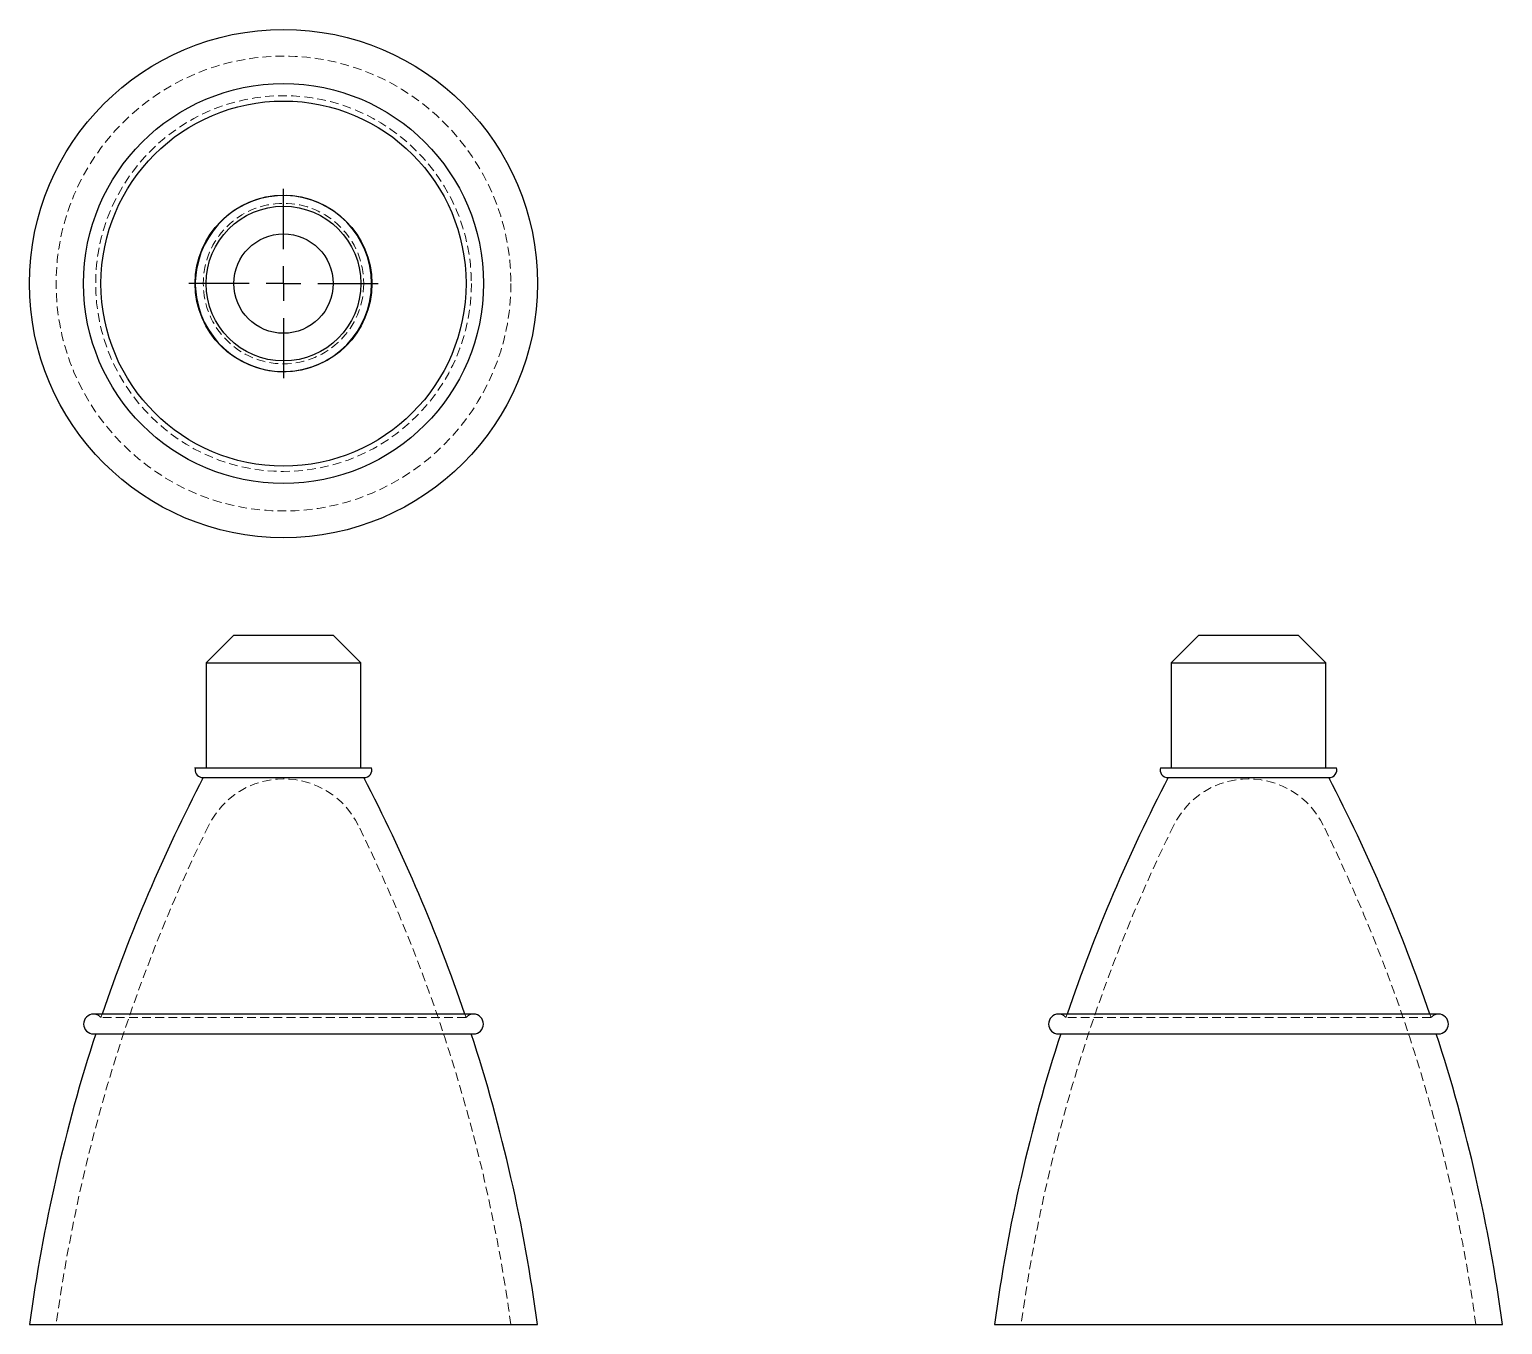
# Model space of a CAD drawing. Header units: millimetres. Extents: x 46 to 260, y 7 to 195.
import ezdxf

# ---------------------------------------------------------------- set-up
doc = ezdxf.new("R2010")
doc.units = ezdxf.units.MM
doc.linetypes.add('HIDDEN', pattern=[1.905, 1.27, -0.635])
doc.layers.add('10', color=7, linetype='Continuous')

# ---------------------------------------------------------------- blocks, each defined once
blk = doc.blocks.new('SW_CENTERMARKSYMBOL_0')
at = {"layer": '10', "color": 0}
for p, q in [((0, 5), (0, 13.72)), ((0, 0), (0, 2.5)), ((-5, 0), (-13.72, 0)), ((0, 0), (-2.5, 0)), ((0, 0), (0, -2.5)), ((0, 0), (2.5, 0)), ((5, 0), (13.72, 0)), ((0, -5), (0, -13.72))]:
    blk.add_line(p, q, dxfattribs=at)

msp = doc.modelspace()

# ---------------------------------------------------------------- linework, layer by layer
at = {"color": 7, "linetype": 'Continuous', "lineweight": 25}
for p, q in [((75.79, 107), (71.78, 102.99)), ((75.79, 107), (83, 107)), ((83, 107), (90.21, 107)), ((94.22, 102.99), (90.21, 107)), ((215.79, 107), (211.78, 102.99)), ((215.79, 107), (230.21, 107)), ((234.22, 102.99), (230.21, 107)), ((71.78, 102.99), (71.78, 87.77)), ((71.78, 102.99), (83, 102.99)), ((83, 102.99), (94.22, 102.99)), ((94.22, 87.77), (94.22, 102.99)), ((211.78, 102.99), (211.78, 87.77)), ((211.78, 102.99), (234.22, 102.99)), ((234.22, 87.77), (234.22, 102.99)), ((70.15, 87.8), (70.18, 87.54)), ((70.25, 87.77), (95.77, 87.77)), ((210.23, 87.77), (235.77, 87.77)), ((71.3, 86.33), (94.7, 86.33)), ((211.3, 86.33), (234.7, 86.33)), ((110.56, 52.03), (55.44, 52.03)), ((250.56, 52.03), (195.44, 52.03)), ((55.44, 49.15), (110.56, 49.15)), ((195.44, 49.15), (250.56, 49.15)), ((46.14, 7), (83, 7)), ((83, 7), (119.86, 7)), ((186.14, 7), (259.86, 7))]:
    msp.add_line(p, q, dxfattribs=at)
at = {"color": 7, "linetype": 'HIDDEN', "lineweight": 18}
for p, q in [((71.36, 86.33), (83, 86.33)), ((83, 86.33), (94.64, 86.33)), ((211.36, 86.33), (234.64, 86.33)), ((56.69, 52.03), (56.52, 51.54)), ((109.48, 51.54), (56.52, 51.54)), ((109.48, 51.54), (109.31, 52.03)), ((196.69, 52.03), (196.52, 51.54)), ((249.48, 51.54), (196.52, 51.54)), ((249.48, 51.54), (249.31, 52.03)), ((55.75, 49.18), (83, 49.18)), ((83, 49.18), (110.25, 49.18)), ((195.75, 49.18), (250.25, 49.18))]:
    msp.add_line(p, q, dxfattribs=at)
at = {"color": 7, "linetype": 'Continuous', "lineweight": 25}
for radius in [36.86, 29.01, 26.48, 12.82, 11.22, 7.21]:
    msp.add_circle((83, 158), radius, dxfattribs=at)
at = {"color": 7, "linetype": 'HIDDEN', "lineweight": 18}
for radius in [32.99, 27.25, 11.64]:
    msp.add_circle((83, 158), radius, dxfattribs=at)
at = {"color": 7, "linetype": 'Continuous', "lineweight": 25}
for centre, radius, start, end in [((83, 158), 12.77, 183.4462, 176.5538), ((94.7, 87.45), 1.12, 270, 16.6015), ((211.3, 87.45), 1.12, 163.3985, 270), ((234.7, 87.45), 1.12, 270, 16.6015), ((284.38, -25.06), 240.38, 152.3937, 161.2935), ((71.3, 87.45), 1.12, 175.2441, 270), ((-118.38, -25.06), 240.38, 18.7065, 27.6063), ((424.38, -25.06), 240.38, 152.3937, 161.2935), ((21.62, -25.06), 240.38, 18.7065, 27.6063), ((55.44, 50.59), 1.44, 90, 270), ((110.56, 50.59), 1.44, 270, 90), ((195.44, 50.59), 1.44, 90, 270), ((250.56, 50.59), 1.44, 270, 90), ((284.38, -25.06), 240.38, 162.0094, 172.3346), ((-118.38, -25.06), 240.38, 7.6654, 17.9906), ((424.38, -25.06), 240.38, 162.0094, 172.3346), ((21.62, -25.06), 240.38, 7.6654, 17.9906)]:
    msp.add_arc(centre, radius, start, end, dxfattribs=at)
at = {"color": 7, "linetype": 'HIDDEN', "lineweight": 18}
for centre, radius, start, end in [((71.3, 87.45), 1.12, 270, 273.0067), ((83, 74.08), 12.08, 26.2129, 153.7871), ((94.7, 87.45), 1.12, 266.9933, 270), ((211.3, 87.45), 1.12, 270, 273.0067), ((223, 74.08), 12.08, 26.2129, 153.7871), ((234.7, 87.45), 1.12, 266.9933, 270), ((284.38, -25.06), 236.55, 153.7871, 172.2095), ((-118.38, -25.06), 236.55, 7.7905, 26.2129), ((424.38, -25.06), 236.55, 153.7871, 172.2095), ((21.62, -25.06), 236.55, 7.7905, 26.2129), ((55.44, 50.59), 1.44, 41.0111, 90), ((110.56, 50.59), 1.44, 90, 138.9889), ((195.44, 50.59), 1.44, 41.0111, 90), ((250.56, 50.59), 1.44, 90, 138.9889), ((55.44, 50.59), 1.44, 270, 282.4165), ((110.56, 50.59), 1.44, 257.5835, 270), ((195.44, 50.59), 1.44, 270, 282.4165), ((250.56, 50.59), 1.44, 257.5835, 270)]:
    msp.add_arc(centre, radius, start, end, dxfattribs=at)
at = {"color": 7, "linetype": 'Continuous', "lineweight": 25}
msp.add_open_spline([(70.25, 158.77), (70.24, 158.64), (70.22, 158.51), (70.18, 158.26), (70.16, 158.13), (70.16, 157.87), (70.18, 157.74), (70.22, 157.49), (70.24, 157.36), (70.25, 157.23)], degree=3, knots=[0, 0, 0, 0, 0.25, 0.25, 0.5, 0.5, 0.75, 0.75, 1, 1, 1, 1], dxfattribs=at)
at = {"color": 7, "linetype": 'HIDDEN', "lineweight": 18}
for points, knots in [([(70.18, 158.02), (70.18, 158.03), (70.18, 158.11), (70.19, 158.24), (70.2, 158.34), (70.21, 158.39)], [0, 0, 0, 0, 0.115932, 0.564469, 1, 1, 1, 1]), ([(70.25, 157.37), (70.23, 157.47), (70.2, 157.63), (70.18, 157.88), (70.18, 157.99), (70.18, 158.02)], [0, 0, 0, 0, 0.548629, 0.880975, 1, 1, 1, 1])]:
    msp.add_open_spline(points, degree=3, knots=knots, dxfattribs=at)

# ---------------------------------------------------------------- block references
at = {"layer": '10'}
msp.add_blockref('SW_CENTERMARKSYMBOL_0', (83, 158), dxfattribs=at)

doc.saveas('drawing.dxf')
